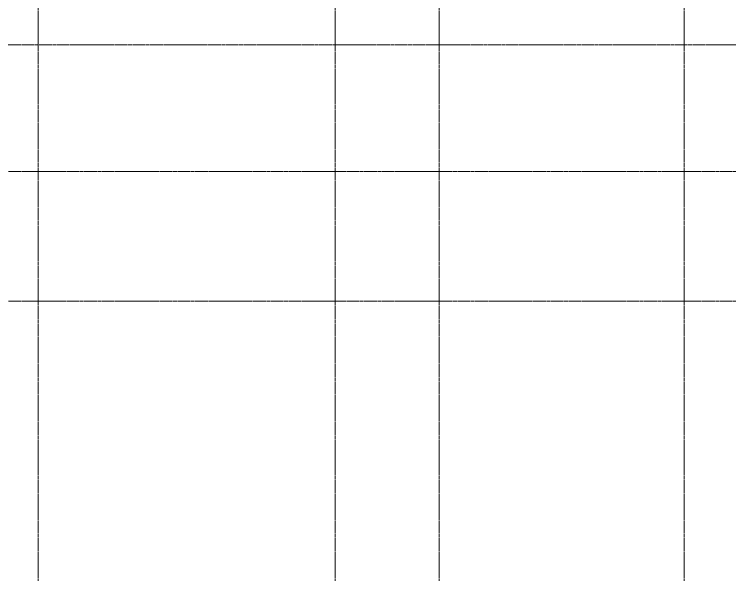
# Model space of a CAD drawing. Header units: inches. Extents: x -3679 to 241, y -496 to 1784.
# Drawn here: x -1916.3 to -1668.2, y -94.9 to 99.6 of the extents above; entities that cross this region are included whole.
import ezdxf

# ---------------------------------------------------------------- set-up
doc = ezdxf.new("R2010")
doc.units = ezdxf.units.IN
doc.header["$MEASUREMENT"] = 0
doc.linetypes.add('Grid Line', pattern=[0.875, 0.5, -0.125, 0.125, -0.125])
doc.layers.add('S-GRID', color=8, linetype='Continuous', lineweight=9)

msp = doc.modelspace()

# ---------------------------------------------------------------- linework, layer by layer
at = {"layer": 'S-GRID', "linetype": 'Grid Line'}
for p, q in [((-1908, 1771.74), (-1908, -484.26)), ((-1805, 1771.74), (-1805, -484.26)), ((-1769, 1771.74), (-1769, -484.26)), ((-1684, 1771.74), (-1684, -484.26)), ((228, 89), (-3666.39, 89)), ((-3666.39, 45), (228, 45)), ((-3666.39, 0), (228, 0))]:
    msp.add_line(p, q, dxfattribs=at)

doc.saveas('drawing.dxf')
